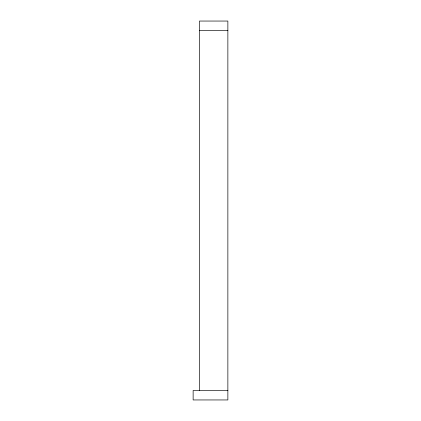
<?xml version="1.0" encoding="UTF-8"?>
<svg xmlns="http://www.w3.org/2000/svg" width="421" height="421" viewBox="0 0 421 421"><rect width="100%" height="100%" fill="white"/><g stroke="black" fill="none" stroke-linecap="round" stroke-linejoin="round"><path stroke-width="0.63" d="M199.449 30.523L227.866 30.523M227.866 390.478L193.134 390.478L193.134 399.95L227.866 399.95L227.866 21.05L199.449 21.05L199.449 390.478"/></g></svg>
